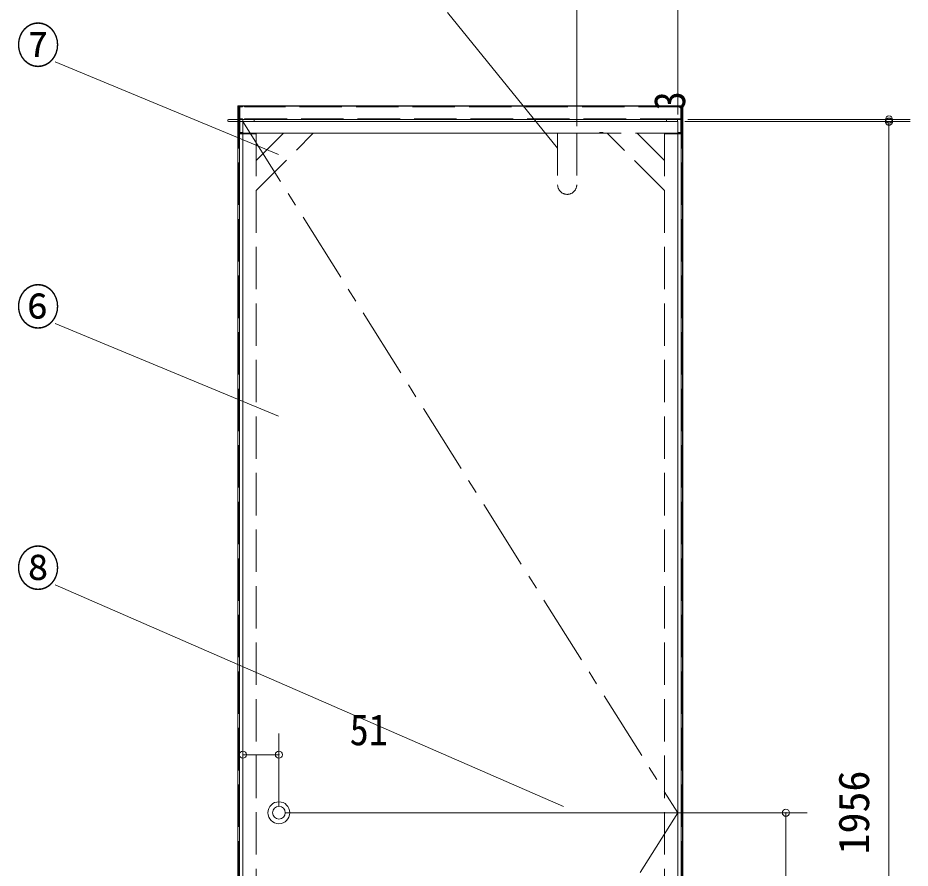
# Model space of a CAD drawing. Units: millimetres at full size, sheet at 1:20. Extents: x -4104 to 3696, y -3386 to 2063.
# Drawn here: x -2944 to -1681, y -396 to 807 of the extents above; entities that cross this region are included whole.
import ezdxf
from ezdxf.enums import TextEntityAlignment as Align

# ---------------------------------------------------------------- set-up
doc = ezdxf.new("R2010")
doc.units = ezdxf.units.MM
doc.header["$LTSCALE"] = 20
doc.header["$PDMODE"] = 32
doc.header["$PDSIZE"] = 10
doc.linetypes.add('CHAIN1', pattern=[8, 5, -1, 1, -1])
doc.linetypes.add('DASHED3', pattern=[4, 3, -1])
for name, color, linetype, lineweight in [('0-0', 7, 'Continuous', 9), ('0-1', 7, 'Continuous', 9), ('0-2', 6, 'Continuous', 9), ('0-5', 7, 'Continuous', 9), ('0-7', 134, 'DASHED3', 9), ('0-A', 7, 'Continuous', 9), ('0-C', 7, 'Continuous', 9), ('0-D', 7, 'Continuous', 9), ('0-E', 4, 'CHAIN1', 9), ('0-F', 7, 'Continuous', 9)]:
    doc.layers.add(name, color=color, linetype=linetype, lineweight=lineweight)
doc.styles.add('ＭＳ ゴシック', font='')
doc.styles.get('ＭＳ ゴシック').set_extended_font_data('MS Gothic')

msp = doc.modelspace()

# ---------------------------------------------------------------- linework, layer by layer
at = {"layer": '0-0'}
for p in [(-1710.51, 663.17), (-1710.51, 660.17), (-2625.36, -235.65), (-2574.36, -235.65), (-1856.5, -317.83)]:
    msp.add_point(p, dxfattribs=at)
at = {"layer": '0-1', "color": 2, "linetype": 'CHAIN1'}
for p, q in [((-2625.36, 660.17), (-2009.66, -317.83)), ((-2009.66, -317.83), (-2625.36, -1295.83))]:
    msp.add_line(p, q, dxfattribs=at)
at = {"layer": '0-2'}
for p, q in [((-2152.66, 653.67), (-2152.66, 884.23)), ((-2009.66, 670.17), (-2009.66, 884.23)), ((-2179.66, 622.8), (-2335.85, 814.61)), ((-2574.91, 613.47), (-2891.09, 744.74)), ((-1999.66, 660.17), (-1680.51, 660.17)), ((-1999.66, 660.17), (-1680.51, 660.17)), ((-1995.16, 663.17), (-1680.51, 663.17)), ((-2574.91, 243.26), (-2891.09, 374.53)), ((-2171.36, -308.9), (-2891.09, 4.74)), ((-2625.36, -298.82), (-2625.36, -205.65)), ((-2574.36, -307.83), (-2574.36, -205.65)), ((-2625.36, -235.65), (-2574.36, -235.65)), ((-2564.36, -317.83), (-1826.5, -317.83)), ((-1856.5, -1295.83), (-1856.5, -317.83))]:
    msp.add_line(p, q, dxfattribs=at)
at = {"layer": '0-7', "color": 5}
for p, q in [((-2631.37, 682.17), (-2631.37, -1317.83)), ((-2625.86, 681.17), (-2629.86, 681.17)), ((-2005.16, 681.17), (-2622.86, 681.17)), ((-2003.65, 682.17), (-2003.65, -1317.83)), ((-2629.86, 664.17), (-2625.86, 664.17)), ((-2622.86, 664.17), (-2005.16, 664.17)), ((-2629.86, 644.67), (-2625.36, 644.67)), ((-2120.36, 644.67), (-2115.36, 644.67)), ((-2005.16, 644.67), (-2009.66, 644.67)), ((-2629.86, 643.67), (-2630.36, 643.67)), ((-2630.36, 643.67), (-2115.36, 643.67)), ((-2009.66, 643.67), (-2625.36, 643.67)), ((-2120.36, 643.67), (-2625.36, 643.67)), ((-2568.09, 643.67), (-2606.66, 605.1)), ((-2606.16, 563.17), (-2526.16, 643.17)), ((-2179.66, 643.67), (-2179.66, 570.67)), ((-2152.66, 643.67), (-2152.66, 570.67)), ((-2028.36, 562.67), (-2109.36, 643.67)), ((-2066.94, 643.67), (-2028.36, 605.1)), ((-2028.36, 642.97), (-2028.36, -1278.63)), ((-2009.66, 642.97), (-2028.36, 642.97))]:
    msp.add_line(p, q, dxfattribs=at)
msp.add_lwpolyline([(-2625.36, 642.97), (-2606.66, 642.97), (-2606.66, -1278.63)], dxfattribs=at)
msp.add_arc((-2166.16, 570.67), 13.5, 180, 0, dxfattribs=at)
at = {"layer": '0-A'}
for p, q in [((-2630.36, 660.17), (-2630.36, -1295.83)), ((-2115.36, 660.17), (-2630.36, 660.17)), ((-2625.36, -1295.83), (-2625.36, 660.17)), ((-2625.36, 660.17), (-2009.66, 660.17)), ((-2625.36, 660.17), (-2625.36, -1295.83)), ((-2120.36, 660.17), (-2625.36, 660.17)), ((-2009.66, 660.17), (-2009.66, -1295.83))]:
    msp.add_line(p, q, dxfattribs=at)
for radius, start, end in [(15.5, 90, 270), (15.5, 270, 90), (8.93, 90, 270), (8.93, 270, 90)]:
    msp.add_arc((-2574.36, -317.83), radius, start, end, dxfattribs=at)
at = {"layer": '0-C', "color": 2}
for p, q in [((-2632.67, -1337.83), (-2632.67, 682.67)), ((-2632.67, 682.67), (-2002.35, 682.67)), ((-2002.35, -1337.83), (-2002.35, 682.67))]:
    msp.add_line(p, q, dxfattribs=at)
at = {"layer": '0-D', "color": 4}
for p, q in [((-2646.46, 662.67), (-2645.96, 663.17)), ((-2646.46, 660.67), (-2646.46, 662.67)), ((-2645.96, 660.17), (-2646.46, 660.67)), ((-2638.46, 663.17), (-2645.96, 663.17)), ((-2645.96, 660.17), (-2638.46, 660.17)), ((-2630.96, 663.17), (-2638.46, 663.17)), ((-2638.46, 660.17), (-2630.96, 660.17)), ((-2630.46, 660.67), (-2630.96, 660.17)), ((-2625.26, 660.67), (-2624.76, 660.17)), ((-2624.76, 663.17), (-2617.26, 663.17)), ((-2617.26, 660.17), (-2624.76, 660.17)), ((-2617.26, 663.17), (-2609.76, 663.17)), ((-2609.76, 660.17), (-2617.26, 660.17)), ((-2609.26, 662.67), (-2609.76, 663.17)), ((-2609.76, 660.17), (-2609.26, 660.67)), ((-2609.26, 660.67), (-2609.26, 662.67)), ((-2025.26, 660.17), (-2025.76, 660.67)), ((-2017.76, 663.17), (-2025.26, 663.17)), ((-2025.26, 660.17), (-2017.76, 660.17)), ((-2010.26, 663.17), (-2017.76, 663.17)), ((-2017.76, 660.17), (-2010.26, 660.17)), ((-2010.26, 663.17), (-2009.76, 662.67)), ((-2009.76, 660.67), (-2010.26, 660.17)), ((-2009.76, 662.67), (-2009.76, 660.67))]:
    msp.add_line(p, q, dxfattribs=at)
for points in [[(-2630.96, 663.17), (-2630.46, 662.67), (-2630.46, 660.67)], [(-2624.76, 663.17), (-2625.26, 662.67), (-2625.26, 660.67)], [(-2025.76, 660.67), (-2025.76, 662.67), (-2025.26, 663.17)]]:
    msp.add_lwpolyline(points, dxfattribs=at)
at = {"layer": '0-E', "color": 7, "linetype": 'Continuous'}
for q in [(-1995.16, 660.17), (-1710.51, -1295.83)]:
    msp.add_line((-1710.51, 660.17), q, dxfattribs=at)
at = {"layer": '0-E', "color": 7}
msp.add_point((-1710.51, 660.17), dxfattribs=at)
at = {"layer": '0-F'}
for p, q in [((-2632.37, -1317.83), (-2632.37, 682.17)), ((-2632.37, 682.17), (-2631.37, 682.17)), ((-2631.36, 682.17), (-2631.37, 682.17)), ((-2631.36, 682.17), (-2630.36, 682.17)), ((-2629.86, 682.17), (-2625.86, 682.17)), ((-2629.86, 681.17), (-2629.86, 682.17)), ((-2629.86, 681.17), (-2629.86, 664.17)), ((-2625.86, 682.17), (-2625.86, 681.17)), ((-2625.36, 682.17), (-2624.36, 682.17)), ((-2624.36, 682.17), (-2623.36, 682.17)), ((-2622.86, 681.17), (-2622.86, 682.17)), ((-2622.86, 682.17), (-2005.16, 682.17)), ((-2005.16, 682.17), (-2005.16, 681.17)), ((-2005.16, 681.17), (-2005.16, 664.17)), ((-2003.66, 682.17), (-2003.65, 682.17)), ((-2002.65, 682.17), (-2003.65, 682.17)), ((-2002.65, -1317.83), (-2002.65, 682.17)), ((-2629.86, 644.67), (-2629.86, 663.17)), ((-2625.86, 664.17), (-2625.86, 663.17)), ((-2622.86, 663.17), (-2622.86, 664.17)), ((-2005.16, 644.67), (-2005.16, 663.17)), ((-2630.36, 644.67), (-2629.86, 644.67)), ((-2629.86, 643.67), (-2629.86, 644.67)), ((-2004.66, 644.67), (-2005.16, 644.67)), ((-2630.36, 643.67), (-2625.36, 643.67)), ((-2630.36, 642.97), (-2625.36, 642.97)), ((-2115.36, 643.67), (-2120.36, 643.67)), ((-2009.66, 642.97), (-2004.66, 642.97)), ((-2004.66, 643.67), (-2005.16, 643.67))]:
    msp.add_line(p, q, dxfattribs=at)
for points in [[(-2630.36, 682.17), (-2630.36, -1317.83), (-2631.36, -1317.83)], [(-2003.66, 682.17), (-2004.66, 682.17), (-2004.66, -1317.83)], [(-2625.86, 663.17), (-2629.86, 663.17), (-2629.86, 664.17)], [(-2005.16, 664.17), (-2005.16, 663.17), (-2622.86, 663.17)], [(-2005.16, 644.67), (-2005.16, 643.67), (-2009.66, 643.67)]]:
    msp.add_lwpolyline(points, dxfattribs=at)

# ---------------------------------------------------------------- texts
at = {"layer": '0-2', "color": 7, "style": 'ＭＳ ゴシック', "width": 0.9}
msp.add_text('3', height=44.21, rotation=90, dxfattribs=at).set_placement((-1985.84, 676.03), align=Align.BOTTOM_LEFT)
msp.add_text('51', height=44.21, dxfattribs=at).set_placement((-2474.12, -235.65), align=Align.BOTTOM_LEFT)
at = {"layer": '0-5', "style": 'ＭＳ ゴシック', "width": 0.9}
for s, p in [('⑦', (-2946.12, 728)), ('⑥', (-2946.12, 357.78)), ('⑧', (-2946.12, -12.01))]:
    msp.add_text(s, height=50.04, dxfattribs=at).set_placement(p, align=Align.BOTTOM_LEFT)
at = {"layer": '0-E', "color": 7, "style": 'ＭＳ ゴシック'}
msp.add_text('1956', height=43.62, rotation=90, dxfattribs=at).set_placement((-1725.51, -376.87), align=Align.BOTTOM_LEFT)

doc.saveas('drawing.dxf')
